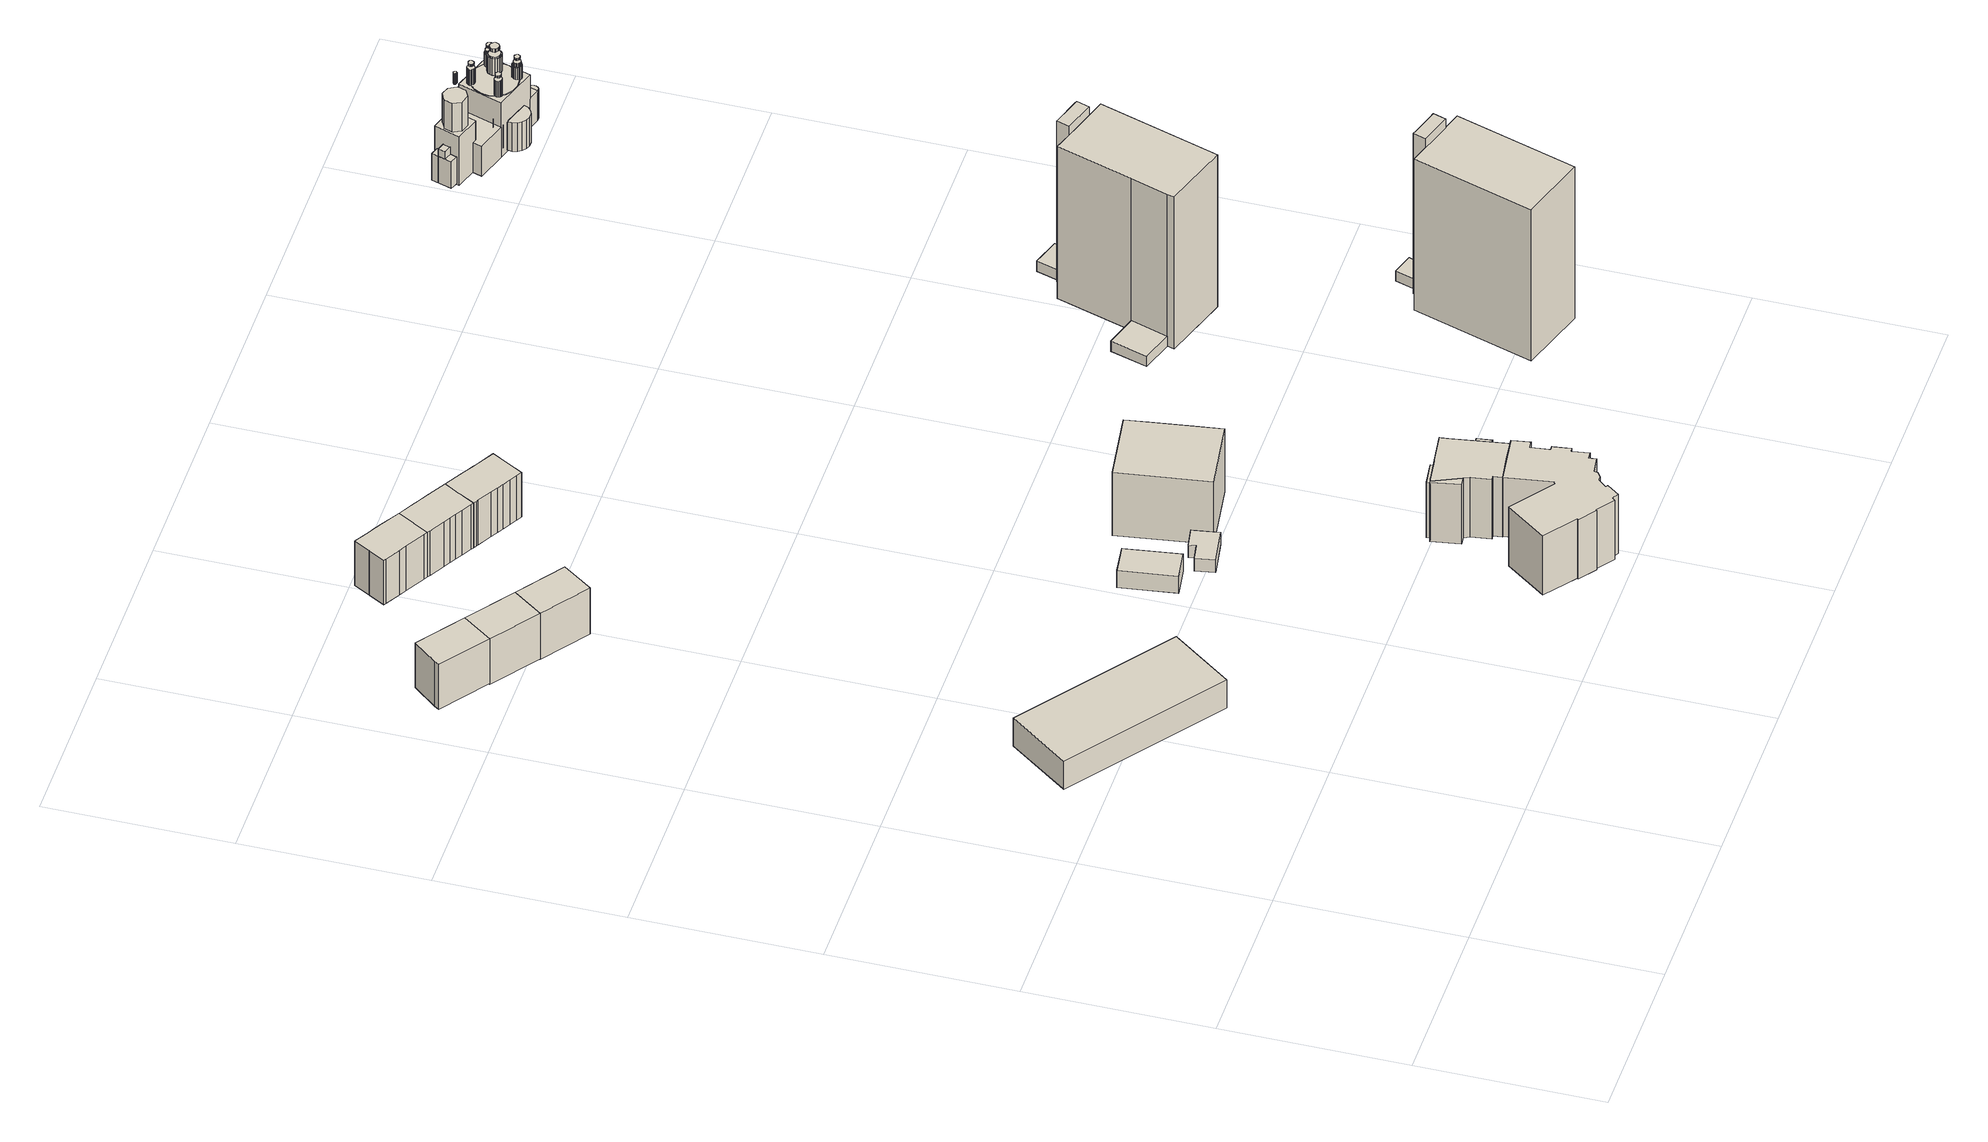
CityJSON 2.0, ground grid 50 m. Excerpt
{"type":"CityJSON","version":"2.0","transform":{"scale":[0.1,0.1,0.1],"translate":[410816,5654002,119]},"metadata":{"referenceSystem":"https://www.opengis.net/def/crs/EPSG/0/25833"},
"CityObjects":{
"building1":{"type":"Building","attributes":{"Dachtyp_tdc":"tdcCutGableRoof","Gemeindeschluessel":14612000,"Dachneigung":18.55,"QualitaetDacherkennung":79,"Geometrietyp2DReferenz":"3000","measuredHeight":10.41,"function":"31001_9998","roofType":"9999"},"geometry":[{"type":"Solid","lod":"1","boundaries":[[[[0,1,2,3]],[[4,5,6,7]],[[3,5,4,0]],[[2,6,5,3]],[[1,7,6,2]],[[0,4,7,1]]]]}]},
"building2":{"type":"Building","attributes":{"Dachtyp_tdc":"tdcFreeFormRoof","Gemeindeschluessel":14612000,"Dachneigung":37.86,"QualitaetDacherkennung":78,"Geometrietyp2DReferenz":"3000","measuredHeight":16.42,"function":"31001_9998","roofType":"5000"},"geometry":[{"type":"Solid","lod":"1","boundaries":[[[[8,9,10,11,12]],[[13,14,15,16,17]],[[12,14,13,8]],[[11,15,14,12]],[[10,16,15,11]],[[9,17,16,10]],[[8,13,17,9]]]]}]},
"building3":{"type":"Building","attributes":{"Dachtyp_tdc":"tdcGableRoof","Gemeindeschluessel":14612000,"Dachneigung":37.52,"QualitaetDacherkennung":80,"Geometrietyp2DReferenz":"3000","measuredHeight":16.74,"function":"31001_9998","roofType":"3100"},"geometry":[{"type":"Solid","lod":"1","boundaries":[[[[18,19,12,11]],[[20,21,22,23]],[[11,21,20,18]],[[12,22,21,11]],[[19,23,22,12]],[[18,20,23,19]]]]}]},
"building4":{"type":"Building","attributes":{"Dachtyp_tdc":"tdcGableRoof","Gemeindeschluessel":14612000,"Dachneigung":37.37,"QualitaetDacherkennung":76,"Geometrietyp2DReferenz":"3000","measuredHeight":16.79,"function":"31001_9998","roofType":"3100"},"geometry":[{"type":"Solid","lod":"1","boundaries":[[[[19,18,24,25]],[[26,27,28,29]],[[25,27,26,19]],[[24,28,27,25]],[[18,29,28,24]],[[19,26,29,18]]]]}]},
"building5":{"type":"Building","attributes":{"Dachtyp_tdc":"tdcGableRoof","Gemeindeschluessel":14612000,"Dachneigung":29.82,"QualitaetDacherkennung":88,"Geometrietyp2DReferenz":"3000","measuredHeight":6.73,"function":"31001_9998","roofType":"3100"},"geometry":[{"type":"Solid","lod":"1","boundaries":[[[[30,31,32,33]],[[34,35,36,37]],[[33,35,34,30]],[[32,36,35,33]],[[31,37,36,32]],[[30,34,37,31]]]]}]},
"building6":{"type":"Building","attributes":{"Dachtyp_tdc":"tdcPolyFlatRoof","Gemeindeschluessel":14612000,"Dachneigung":0,"QualitaetDacherkennung":11,"Geometrietyp2DReferenz":"3000","measuredHeight":4.05,"function":"31001_9998","roofType":"1000"},"geometry":[{"type":"Solid","lod":"1","boundaries":[[[[38,39,40,41,42,43]],[[44,45,46,47,48,49]],[[43,45,44,38]],[[42,46,45,43]],[[41,47,46,42]],[[40,48,47,41]],[[39,49,48,40]],[[38,44,49,39]]]]}]},
"building7":{"type":"Building","attributes":{"Dachtyp_tdc":"tdcGableRoof","Gemeindeschluessel":14612000,"Dachneigung":37.2,"QualitaetDacherkennung":75,"Geometrietyp2DReferenz":"3000","measuredHeight":16.31,"function":"31001_9998","roofType":"3100"},"geometry":[{"type":"Solid","lod":"1","boundaries":[[[[50,51,52,53,54,55,56,57,58,59,60,61,62,63,64]],[[65,66,67,68,69,70,71,72,73,74,75,76,77,78,79]],[[64,66,65,50]],[[63,67,66,64]],[[62,68,67,63]],[[61,69,68,62]],[[60,70,69,61]],[[59,71,70,60]],[[58,72,71,59]],[[57,73,72,58]],[[56,74,73,57]],[[55,75,74,56]],[[54,76,75,55]],[[53,77,76,54]],[[52,78,77,53]],[[51,79,78,52]],[[50,65,79,51]]]]}]},
"building8":{"type":"Building","attributes":{"Dachtyp_tdc":"tdcFreeFormRoof","Gemeindeschluessel":14612000,"Dachneigung":1.07,"QualitaetDacherkennung":12,"Geometrietyp2DReferenz":"3000","measuredHeight":20.63,"function":"31001_9998","roofType":"5000"},"geometry":[{"type":"Solid","lod":"1","boundaries":[[[[80,81,82,83,84,85,86,87,88,89,90,91,92,93,94,95,96,97,98,99,100,101,102,103,104,105,106,107]],[[108,109,110,111,112,113,114,115,116,117,118,119,120,121,122,123,124,125,126,127,128,129,130,131,132,133,134,135]],[[107,109,108,80]],[[106,110,109,107]],[[105,111,110,106]],[[104,112,111,105]],[[103,113,112,104]],[[102,114,113,103]],[[101,115,114,102]],[[100,116,115,101]],[[99,117,116,100]],[[98,118,117,99]],[[97,119,118,98]],[[96,120,119,97]],[[95,121,120,96]],[[94,122,121,95]],[[93,123,122,94]],[[92,124,123,93]],[[91,125,124,92]],[[90,126,125,91]],[[89,127,126,90]],[[88,128,127,89]],[[87,129,128,88]],[[86,130,129,87]],[[85,131,130,86]],[[84,132,131,85]],[[83,133,132,84]],[[82,134,133,83]],[[81,135,134,82]],[[80,108,135,81]]]]}]},
"building9":{"type":"Building","attributes":{"Dachtyp_tdc":"tdcGableRoof","Gemeindeschluessel":14612000,"Dachneigung":37.48,"QualitaetDacherkennung":78,"Geometrietyp2DReferenz":"3000","measuredHeight":16.31,"function":"31001_9998","roofType":"3100"},"geometry":[{"type":"Solid","lod":"1","boundaries":[[[[136,137,138,139,140,141,142,143,54,53,52,51,144,145,146,147,148]],[[149,150,151,152,153,154,79,78,77,76,155,156,157,158,159,160,161]],[[148,150,149,136]],[[147,151,150,148]],[[146,152,151,147]],[[145,153,152,146]],[[144,154,153,145]],[[51,79,154,144]],[[52,78,79,51]],[[53,77,78,52]],[[54,76,77,53]],[[143,155,76,54]],[[142,156,155,143]],[[141,157,156,142]],[[140,158,157,141]],[[139,159,158,140]],[[138,160,159,139]],[[137,161,160,138]],[[136,149,161,137]]]]}]},
"building10":{"type":"Building","attributes":{"Gemeindeschluessel":14612000,"Geometrietyp2DReferenz":"3000","function":"31001_9998","roofType":"9999"},"children":["building10-1","building10-2","building10-3","building10-4"]},
"building10-1":{"type":"BuildingPart","attributes":{"Dachtyp_tdc":"tdcFreeFormRoof","Dachneigung":41.69,"QualitaetDacherkennung":22,"Geometrietyp2DReferenz":"3000","measuredHeight":18.07,"roofType":"5000"},"parents":["building10"],"geometry":[{"type":"Solid","lod":"1","boundaries":[[[[162,163,164,165,166,167]],[[168,169,170,171,172,173]],[[167,169,168,162]],[[166,170,169,167]],[[165,171,170,166]],[[164,172,171,165]],[[163,173,172,164]],[[162,168,173,163]]]]}]},
"building10-2":{"type":"BuildingPart","attributes":{"Dachtyp_tdc":"tdcFreeFormRoof","Dachneigung":60.26,"QualitaetDacherkennung":27,"Geometrietyp2DReferenz":"3000","measuredHeight":19.52,"roofType":"5000"},"parents":["building10"],"geometry":[{"type":"Solid","lod":"1","boundaries":[[[[174,175,176,177,178,179,180,181]],[[182,183,184,185,186,187,188,189]],[[181,183,182,174]],[[180,184,183,181]],[[179,185,184,180]],[[178,186,185,179]],[[177,187,186,178]],[[176,188,187,177]],[[175,189,188,176]],[[174,182,189,175]]]]}]},
"building10-3":{"type":"BuildingPart","attributes":{"Dachtyp_tdc":"tdcPolyFlatRoof","Dachneigung":36.38,"QualitaetDacherkennung":46,"Geometrietyp2DReferenz":"3000","measuredHeight":20.05,"roofType":"2100"},"parents":["building10"],"geometry":[{"type":"Solid","lod":"1","boundaries":[[[[190,191,192,193]],[[194,195,196,197]],[[193,195,194,190]],[[192,196,195,193]],[[191,197,196,192]],[[190,194,197,191]]]]}]},
"building10-4":{"type":"BuildingPart","attributes":{"Dachtyp_tdc":"tdcHipAndGableRoof","Dachneigung":29.74,"QualitaetDacherkennung":34,"Geometrietyp2DReferenz":"3000","measuredHeight":21.81,"roofType":"5000"},"parents":["building10"],"geometry":[{"type":"Solid","lod":"1","boundaries":[[[[198,199,200,201,202,203,204,205,206,207,208,209,210,81]],[[211,212,213,214,215,196,195,168,173,172,171,216,188,187]],[[81,212,211,198]],[[210,213,212,81]],[[209,214,213,210]],[[208,215,214,209]],[[207,196,215,208]],[[206,195,196,207]],[[205,168,195,206]],[[204,173,168,205]],[[203,172,173,204]],[[202,171,172,203]],[[201,216,171,202]],[[200,188,216,201]],[[199,187,188,200]],[[198,211,187,199]]]]}]},
"building11":{"type":"Building","attributes":{"Gemeindeschluessel":14612000,"Geometrietyp2DReferenz":"3000","function":"31001_9998","roofType":"9999"},"children":["building11-1","building11-2"]},
"building11-1":{"type":"BuildingPart","attributes":{"Dachtyp_tdc":"tdcHipRoof","Dachneigung":35.44,"QualitaetDacherkennung":56,"Geometrietyp2DReferenz":"3000","measuredHeight":23.89,"roofType":"3200"},"parents":["building11"],"geometry":[{"type":"Solid","lod":"1","boundaries":[[[[217,218,219,220,221,222]],[[223,224,225,226,227,228]],[[222,224,223,217]],[[221,225,224,222]],[[220,226,225,221]],[[219,227,226,220]],[[218,228,227,219]],[[217,223,228,218]]]]}]},
"building11-2":{"type":"BuildingPart","attributes":{"Dachtyp_tdc":"tdcPolyFlatRoof","Dachneigung":0,"QualitaetDacherkennung":48,"Geometrietyp2DReferenz":"3000","measuredHeight":14.41,"roofType":"1000"},"parents":["building11"],"geometry":[{"type":"Solid","lod":"1","boundaries":[[[[229,230,231,232]],[[226,225,233,234]],[[232,225,226,229]],[[231,233,225,232]],[[230,234,233,231]],[[229,226,234,230]]]]}]},
"building12":{"type":"Building","attributes":{"Dachtyp_tdc":"tdcGableRoof","Gemeindeschluessel":14612000,"Dachneigung":37.61,"QualitaetDacherkennung":74,"Geometrietyp2DReferenz":"3000","measuredHeight":16.33,"function":"31001_9998","roofType":"3100"},"geometry":[{"type":"Solid","lod":"1","boundaries":[[[[235,236,237,238,239,240,241,242,140,139,138,137,243,244,245,246,247,248]],[[249,250,251,252,253,254,255,161,160,159,158,256,257,258,259,260,261,262]],[[248,250,249,235]],[[247,251,250,248]],[[246,252,251,247]],[[245,253,252,246]],[[244,254,253,245]],[[243,255,254,244]],[[137,161,255,243]],[[138,160,161,137]],[[139,159,160,138]],[[140,158,159,139]],[[242,256,158,140]],[[241,257,256,242]],[[240,258,257,241]],[[239,259,258,240]],[[238,260,259,239]],[[237,261,260,238]],[[236,262,261,237]],[[235,249,262,236]]]]}]},
"building13":{"type":"Building","attributes":{"Dachtyp_tdc":"tdcPolyFlatRoof","Gemeindeschluessel":14612000,"Dachneigung":8.66,"QualitaetDacherkennung":75,"Geometrietyp2DReferenz":"3000","measuredHeight":3.91,"function":"31001_9998","roofType":"2100"},"geometry":[{"type":"Solid","lod":"1","boundaries":[[[[263,264,265,266]],[[267,268,269,270]],[[266,268,267,263]],[[265,269,268,266]],[[264,270,269,265]],[[263,267,270,264]]]]}]},
"building14":{"type":"Building","attributes":{"Gemeindeschluessel":14612000,"Geometrietyp2DReferenz":"3000","function":"31001_9998","roofType":"9999"},"children":["building14-1","building14-2","building14-3"]},
"building14-1":{"type":"BuildingPart","attributes":{"Dachtyp_tdc":"tdcPolyFlatRoof","Dachneigung":0,"QualitaetDacherkennung":21,"Geometrietyp2DReferenz":"3000","measuredHeight":51.59,"roofType":"1000"},"parents":["building14"],"geometry":[{"type":"Solid","lod":"1","boundaries":[[[[271,272,273,274,275,276]],[[277,278,279,280,281,282]],[[276,278,277,271]],[[275,279,278,276]],[[274,280,279,275]],[[273,281,280,274]],[[272,282,281,273]],[[271,277,282,272]]]]}]},
"building14-2":{"type":"BuildingPart","attributes":{"Dachtyp_tdc":"tdcPolyFlatRoof","Dachneigung":0,"QualitaetDacherkennung":52,"Geometrietyp2DReferenz":"3000","measuredHeight":3.28,"roofType":"1000"},"parents":["building14"],"geometry":[{"type":"Solid","lod":"1","boundaries":[[[[283,284,285,286]],[[278,287,288,279]],[[286,287,278,283]],[[285,288,287,286]],[[284,279,288,285]],[[283,278,279,284]]]]}]},
"building14-3":{"type":"BuildingPart","attributes":{"Dachtyp_tdc":"tdcPolyFlatRoof","Dachneigung":0,"QualitaetDacherkennung":49,"Geometrietyp2DReferenz":"3000","measuredHeight":48.83,"roofType":"1000"},"parents":["building14"],"geometry":[{"type":"Solid","lod":"1","boundaries":[[[[289,290,291,292,293,294]],[[281,295,296,297,298,282]],[[293,295,281,294]],[[292,296,295,293]],[[291,297,296,292]],[[290,298,297,291]],[[289,282,298,290]],[[294,281,282,289]]]]}]},
"building15":{"type":"Building","attributes":{"Gemeindeschluessel":14612000,"Geometrietyp2DReferenz":"3000","function":"31001_9998","roofType":"9999"},"children":["building15-1","building15-2","building15-3"]},
"building15-1":{"type":"BuildingPart","attributes":{"Dachtyp_tdc":"tdcPolyFlatRoof","Dachneigung":0,"QualitaetDacherkennung":49,"Geometrietyp2DReferenz":"3000","measuredHeight":49.09,"roofType":"1000"},"parents":["building15"],"geometry":[{"type":"Solid","lod":"1","boundaries":[[[[299,300,301,302,303,304,305,306]],[[307,308,309,310,311,312,313,314]],[[306,307,314,299]],[[305,308,307,306]],[[304,309,308,305]],[[303,310,309,304]],[[302,311,310,303]],[[301,312,311,302]],[[300,313,312,301]],[[299,314,313,300]]]]}]},
"building15-2":{"type":"BuildingPart","attributes":{"Dachtyp_tdc":"tdcPolyFlatRoof","Dachneigung":0,"QualitaetDacherkennung":19,"Geometrietyp2DReferenz":"3000","measuredHeight":51.95,"roofType":"1000"},"parents":["building15"],"geometry":[{"type":"Solid","lod":"1","boundaries":[[[[315,316,317,318,319,320]],[[321,322,307,314,323,324]],[[320,321,324,315]],[[319,322,321,320]],[[318,307,322,319]],[[317,314,307,318]],[[316,323,314,317]],[[315,324,323,316]]]]}]},
"building15-3":{"type":"BuildingPart","attributes":{"Dachtyp_tdc":"tdcPolyFlatRoof","Dachneigung":8.21,"QualitaetDacherkennung":40,"Geometrietyp2DReferenz":"3000","measuredHeight":3.92,"roofType":"2100"},"parents":["building15"],"geometry":[{"type":"Solid","lod":"1","boundaries":[[[[325,326,327,328]],[[324,329,330,321]],[[327,329,324,328]],[[326,330,329,327]],[[325,321,330,326]],[[328,324,321,325]]]]}]},
"building16":{"type":"Building","attributes":{"name":"Kirche des Heiligen Simeon vom Wunderbaren Berge","Gemeindeschluessel":14612000,"QualitaetDacherkennung":100,"Geometrietyp2DReferenz":"3000","function":"31001_3041","roofType":"9999"},"children":["building16-1","building16-2","building16-3","building16-4","building16-5","building16-6","building16-7","building16-8","building16-9","building16-10","building16-11","building16-12","building16-13","building16-14","building16-15","building16-16","building16-17","building16-18","building16-19","building16-20","building16-21","building16-22","building16-23","building16-24","building16-25","building16-26","building16-27","building16-28","building16-29","building16-30","building16-31"]},
"building16-1":{"type":"BuildingPart","attributes":{"Dachtyp_tdc":"tdcGableRoof","Dachneigung":44.68,"QualitaetDacherkennung":100,"Geometrietyp2DReferenz":"3000","measuredHeight":11.16,"roofType":"3100"},"parents":["building16"],"geometry":[{"type":"Solid","lod":"1","boundaries":[[[[331,332,333,334]],[[335,336,337,338]],[[334,336,335,331]],[[333,337,336,334]],[[332,338,337,333]],[[331,335,338,332]]]]}]},
"building16-2":{"type":"BuildingPart","attributes":{"Dachtyp_tdc":"tdcFreeFormRoof","Dachneigung":82.31,"QualitaetDacherkennung":100,"Geometrietyp2DReferenz":"3000","measuredHeight":2.2,"roofType":"5000"},"parents":["building16"],"geometry":[{"type":"Solid","lod":"1","boundaries":[[[[339,340,341,342,343,344,345,346,347,348,349,350,351,352,353,354,355,356]],[[357,358,359,360,361,362,363,364,365,366,367,368,369,370,371,372,373,374]],[[356,358,357,339]],[[355,359,358,356]],[[354,360,359,355]],[[353,361,360,354]],[[352,362,361,353]],[[351,363,362,352]],[[350,364,363,351]],[[349,365,364,350]],[[348,366,365,349]],[[347,367,366,348]],[[346,368,367,347]],[[345,369,368,346]],[[344,370,369,345]],[[343,371,370,344]],[[342,372,371,343]],[[341,373,372,342]],[[340,374,373,341]],[[339,357,374,340]]]]}]},
"building16-3":{"type":"BuildingPart","attributes":{"Dachtyp_tdc":"tdcTentRoof","Dachneigung":75.08,"QualitaetDacherkennung":100,"Geometrietyp2DReferenz":"3000","measuredHeight":16.09,"roofType":"4000"},"parents":["building16"],"geometry":[{"type":"Solid","lod":"1","boundaries":[[[[375,376,377,378,379,380,381,382]],[[383,384,385,386,387,388,389,390]],[[382,384,383,375]],[[381,385,384,382]],[[380,386,385,381]],[[379,387,386,380]],[[378,388,387,379]],[[377,389,388,378]],[[376,390,389,377]],[[375,383,390,376]]]]}]},
"building16-4":{"type":"BuildingPart","attributes":{"Dachtyp_tdc":"tdcFreeFormRoof","Dachneigung":82.28,"QualitaetDacherkennung":100,"Geometrietyp2DReferenz":"3000","measuredHeight":7.26,"roofType":"5000"},"parents":["building16"],"geometry":[{"type":"Solid","lod":"1","boundaries":[[[[391,392,393,394,395,396,397,398,399,400,401,402,403,404,405,406,407,408]],[[409,410,411,412,413,414,415,416,417,418,419,420,421,422,423,424,425,426]],[[408,410,409,391]],[[407,411,410,408]],[[406,412,411,407]],[[405,413,412,406]],[[404,414,413,405]],[[403,415,414,404]],[[402,416,415,403]],[[401,417,416,402]],[[400,418,417,401]],[[399,419,418,400]],[[398,420,419,399]],[[397,421,420,398]],[[396,422,421,397]],[[395,423,422,396]],[[394,424,423,395]],[[393,425,424,394]],[[392,426,425,393]],[[391,409,426,392]]]]}]},
"building16-5":{"type":"BuildingPart","attributes":{"Dachtyp_tdc":"tdcTentRoof","Dachneigung":58.6,"QualitaetDacherkennung":100,"Geometrietyp2DReferenz":"3000","measuredHeight":1.21,"roofType":"4000"},"parents":["building16"],"geometry":[{"type":"Solid","lod":"1","boundaries":[[[[427,428,429,430,431,432,433,434,435,436,437,438,439,440,441,442,443,444]],[[445,446,447,448,449,450,451,452,453,454,455,456,457,458,459,460,461,462]],[[444,446,445,427]],[[443,447,446,444]],[[442,448,447,443]],[[441,449,448,442]],[[440,450,449,441]],[[439,451,450,440]],[[438,452,451,439]],[[437,453,452,438]],[[436,454,453,437]],[[435,455,454,436]],[[434,456,455,435]],[[433,457,456,434]],[[432,458,457,433]],[[431,459,458,432]],[[430,460,459,431]],[[429,461,460,430]],[[428,462,461,429]],[[427,445,462,428]]]]}]},
"building16-6":{"type":"BuildingPart","attributes":{"Dachtyp_tdc":"tdcTentRoof","Dachneigung":90,"QualitaetDacherkennung":100,"Geometrietyp2DReferenz":"3000","measuredHeight":11.16,"roofType":"4000"},"parents":["building16"],"geometry":[{"type":"Solid","lod":"1","boundaries":[[[[463,464,465,466,332,331,467,468,469]],[[470,471,472,473,335,338,474,475,476]],[[469,471,470,463]],[[468,472,471,469]],[[467,473,472,468]],[[331,335,473,467]],[[332,338,335,331]],[[466,474,338,332]],[[465,475,474,466]],[[464,476,475,465]],[[463,470,476,464]]]]}]},
"building16-7":{"type":"BuildingPart","attributes":{"Dachtyp_tdc":"tdcTentRoof","Dachneigung":58.6,"QualitaetDacherkennung":100,"Geometrietyp2DReferenz":"3000","measuredHeight":1.21,"roofType":"4000"},"parents":["building16"],"geometry":[{"type":"Solid","lod":"1","boundaries":[[[[477,478,479,480,481,482,483,484,485,486,487,488,489,490,491,492,493,494]],[[495,496,497,498,499,500,501,502,503,504,505,506,507,508,509,510,511,512]],[[494,496,495,477]],[[493,497,496,494]],[[492,498,497,493]],[[491,499,498,492]],[[490,500,499,491]],[[489,501,500,490]],[[488,502,501,489]],[[487,503,502,488]],[[486,504,503,487]],[[485,505,504,486]],[[484,506,505,485]],[[483,507,506,484]],[[482,508,507,483]],[[481,509,508,482]],[[480,510,509,481]],[[479,511,510,480]],[[478,512,511,479]],[[477,495,512,478]]]]}]},
"building16-8":{"type":"BuildingPart","attributes":{"Dachtyp_tdc":"tdcGableRoof","Dachneigung":22.47,"QualitaetDacherkennung":100,"Geometrietyp2DReferenz":"3000","measuredHeight":9.21,"roofType":"3100"},"parents":["building16"],"geometry":[{"type":"Solid","lod":"1","boundaries":[[[[513,514,515,516]],[[517,518,519,520]],[[516,518,517,513]],[[515,519,518,516]],[[514,520,519,515]],[[513,517,520,514]]]]}]},
"building16-9":{"type":"BuildingPart","attributes":{"Dachtyp_tdc":"tdcPolyFlatRoof","Dachneigung":0,"QualitaetDacherkennung":100,"Geometrietyp2DReferenz":"3000","measuredHeight":6.14,"roofType":"1000"},"parents":["building16"],"geometry":[{"type":"Solid","lod":"1","boundaries":[[[[521,522,523,524,525,526,527,528,529,530,531,532,533,534,535,536,537,538]],[[539,540,541,542,543,544,545,546,547,548,549,550,551,552,553,554,555,556]],[[538,540,539,521]],[[537,541,540,538]],[[536,542,541,537]],[[535,543,542,536]],[[534,544,543,535]],[[533,545,544,534]],[[532,546,545,533]],[[531,547,546,532]],[[530,548,547,531]],[[529,549,548,530]],[[528,550,549,529]],[[527,551,550,528]],[[526,552,551,527]],[[525,553,552,526]],[[524,554,553,525]],[[523,555,554,524]],[[522,556,555,523]],[[521,539,556,522]]]]}]},
"building16-10":{"type":"BuildingPart","attributes":{"Dachtyp_tdc":"tdcFreeFormRoof","Dachneigung":86.59,"QualitaetDacherkennung":100,"Geometrietyp2DReferenz":"3000","measuredHeight":6.29,"roofType":"5000"},"parents":["building16"],"geometry":[{"type":"Solid","lod":"1","boundaries":[[[[557,558,559,560,561,562,563,564,565,566,567,568,569,570,571,572,573,574]],[[575,576,577,578,579,580,581,582,583,584,585,586,587,588,589,590,591,592]],[[574,576,575,557]],[[573,577,576,574]],[[572,578,577,573]],[[571,579,578,572]],[[570,580,579,571]],[[569,581,580,570]],[[568,582,581,569]],[[567,583,582,568]],[[566,584,583,567]],[[565,585,584,566]],[[564,586,585,565]],[[563,587,586,564]],[[562,588,587,563]],[[561,589,588,562]],[[560,590,589,561]],[[559,591,590,560]],[[558,592,591,559]],[[557,575,592,558]]]]}]},
"building16-11":{"type":"BuildingPart","attributes":{"Dachtyp_tdc":"tdcFreeFormRoof","Dachneigung":82.31,"QualitaetDacherkennung":100,"Geometrietyp2DReferenz":"3000","measuredHeight":8.08,"roofType":"5000"},"parents":["building16"],"geometry":[{"type":"Solid","lod":"1","boundaries":[[[[593,594,595,596,597,598,599,600,601,602,603,604,605,606,607,608,609,610]],[[611,612,613,614,615,616,617,618,619,620,621,622,623,624,625,626,627,628]],[[610,612,611,593]],[[609,613,612,610]],[[608,614,613,609]],[[607,615,614,608]],[[606,616,615,607]],[[605,617,616,606]],[[604,618,617,605]],[[603,619,618,604]],[[602,620,619,603]],[[601,621,620,602]],[[600,622,621,601]],[[599,623,622,600]],[[598,624,623,599]],[[597,625,624,598]],[[596,626,625,597]],[[595,627,626,596]],[[594,628,627,595]],[[593,611,628,594]]]]}]},
"building16-12":{"type":"BuildingPart","attributes":{"Dachtyp_tdc":"tdcTentRoof","Dachneigung":58.62,"QualitaetDacherkennung":100,"Geometrietyp2DReferenz":"3000","measuredHeight":1.21,"roofType":"4000"},"parents":["building16"],"geometry":[{"type":"Solid","lod":"1","boundaries":[[[[629,630,631,632,633,634,635,636,637,638,639,640,641,642,643,644,645,646]],[[647,648,649,650,651,652,653,654,655,656,657,658,659,660,661,662,663,664]],[[646,648,647,629]],[[645,649,648,646]],[[644,650,649,645]],[[643,651,650,644]],[[642,652,651,643]],[[641,653,652,642]],[[640,654,653,641]],[[639,655,654,640]],[[638,656,655,639]],[[637,657,656,638]],[[636,658,657,637]],[[635,659,658,636]],[[634,660,659,635]],[[633,661,660,634]],[[632,662,661,633]],[[631,663,662,632]],[[630,664,663,631]],[[629,647,664,630]]]]}]},
"building16-13":{"type":"BuildingPart","attributes":{"Dachtyp_tdc":"tdcFreeFormRoof","Dachneigung":82.31,"QualitaetDacherkennung":100,"Geometrietyp2DReferenz":"3000","measuredHeight":2.2,"roofType":"5000"},"parents":["building16"],"geometry":[{"type":"Solid","lod":"1","boundaries":[[[[665,666,667,668,669,670,671,672,673,674,675,676,677,678,679,680,681,682]],[[683,684,685,686,687,688,689,690,691,692,693,694,695,696,697,698,699,700]],[[682,684,683,665]],[[681,685,684,682]],[[680,686,685,681]],[[679,687,686,680]],[[678,688,687,679]],[[677,689,688,678]],[[676,690,689,677]],[[675,691,690,676]],[[674,692,691,675]],[[673,693,692,674]],[[672,694,693,673]],[[671,695,694,672]],[[670,696,695,671]],[[669,697,696,670]],[[668,698,697,669]],[[667,699,698,668]],[[666,700,699,667]],[[665,683,700,666]]]]}]},
"building16-14":{"type":"BuildingPart","attributes":{"Dachtyp_tdc":"tdcGableRoof","Dachneigung":66.3,"QualitaetDacherkennung":100,"Geometrietyp2DReferenz":"3000","measuredHeight":11.16,"roofType":"3100"},"parents":["building16"],"geometry":[{"type":"Solid","lod":"1","boundaries":[[[[701,331,334,702]],[[703,704,336,335]],[[702,704,703,701]],[[334,336,704,702]],[[331,335,336,334]],[[701,703,335,331]]]]}]},
"building16-15":{"type":"BuildingPart","attributes":{"Dachtyp_tdc":"tdcFreeFormRoof","Dachneigung":82.16,"QualitaetDacherkennung":100,"Geometrietyp2DReferenz":"3000","measuredHeight":7.93,"roofType":"5000"},"parents":["building16"],"geometry":[{"type":"Solid","lod":"1","boundaries":[[[[705,706,707,708,709,710,711,712,713,714,715,716,717,718,719,720,721,722]],[[723,724,725,726,727,728,729,730,731,732,733,734,735,736,737,738,739,740]],[[722,724,723,705]],[[721,725,724,722]],[[720,726,725,721]],[[719,727,726,720]],[[718,728,727,719]],[[717,729,728,718]],[[716,730,729,717]],[[715,731,730,716]],[[714,732,731,715]],[[713,733,732,714]],[[712,734,733,713]],[[711,735,734,712]],[[710,736,735,711]],[[709,737,736,710]],[[708,738,737,709]],[[707,739,738,708]],[[706,740,739,707]],[[705,723,740,706]]]]}]},
"building16-16":{"type":"BuildingPart","attributes":{"Dachtyp_tdc":"tdcPolyFlatRoof","Dachneigung":0,"QualitaetDacherkennung":100,"Geometrietyp2DReferenz":"3000","measuredHeight":13.11,"roofType":"1000"},"parents":["building16"],"geometry":[{"type":"Solid","lod":"1","boundaries":[[[[741,742,743,744,745,746,747,748,749,750,751,752,753,754,755,756,757,758]],[[759,760,761,762,763,764,765,766,767,768,769,770,771,772,773,774,775,776]],[[758,760,759,741]],[[757,761,760,758]],[[756,762,761,757]],[[755,763,762,756]],[[754,764,763,755]],[[753,765,764,754]],[[752,766,765,753]],[[751,767,766,752]],[[750,768,767,751]],[[749,769,768,750]],[[748,770,769,749]],[[747,771,770,748]],[[746,772,771,747]],[[745,773,772,746]],[[744,774,773,745]],[[743,775,774,744]],[[742,776,775,743]],[[741,759,776,742]]]]}]},
"building16-17":{"type":"BuildingPart","attributes":{"Dachtyp_tdc":"tdcGableRoof","Dachneigung":66.31,"QualitaetDacherkennung":100,"Geometrietyp2DReferenz":"3000","measuredHeight":11.18,"roofType":"3100"},"parents":["building16"],"geometry":[{"type":"Solid","lod":"1","boundaries":[[[[332,777,778,333]],[[338,337,779,780]],[[333,337,338,332]],[[778,779,337,333]],[[777,780,779,778]],[[332,338,780,777]]]]}]},
"building16-18":{"type":"BuildingPart","attributes":{"Dachtyp_tdc":"tdcTentRoof","Dachneigung":89.99,"QualitaetDacherkennung":100,"Geometrietyp2DReferenz":"3000","measuredHeight":11.19,"roofType":"4000"},"parents":["building16"],"geometry":[{"type":"Solid","lod":"1","boundaries":[[[[781,782,783,784,777,332,785,786,787]],[[788,789,790,791,338,780,792,793,794]],[[787,789,788,781]],[[786,790,789,787]],[[785,791,790,786]],[[332,338,791,785]],[[777,780,338,332]],[[784,792,780,777]],[[783,793,792,784]],[[782,794,793,783]],[[781,788,794,782]]]]}]},
"building16-19":{"type":"BuildingPart","attributes":{"Dachtyp_tdc":"tdcPolyFlatRoof","Dachneigung":0,"QualitaetDacherkennung":100,"Geometrietyp2DReferenz":"3000","measuredHeight":12.63,"roofType":"1000"},"parents":["building16"],"geometry":[{"type":"Solid","lod":"1","boundaries":[[[[795,796,797,798,799,800,801,802,803,804,805,806,807,808,809,810,811,812]],[[813,814,815,816,817,818,819,820,821,822,823,824,825,826,827,828,829,830]],[[812,814,813,795]],[[811,815,814,812]],[[810,816,815,811]],[[809,817,816,810]],[[808,818,817,809]],[[807,819,818,808]],[[806,820,819,807]],[[805,821,820,806]],[[804,822,821,805]],[[803,823,822,804]],[[802,824,823,803]],[[801,825,824,802]],[[800,826,825,801]],[[799,827,826,800]],[[798,828,827,799]],[[797,829,828,798]],[[796,830,829,797]],[[795,813,830,796]]]]}]},
"building16-20":{"type":"BuildingPart","attributes":{"Dachtyp_tdc":"tdcPyramidRoof","Dachneigung":51.52,"QualitaetDacherkennung":100,"Geometrietyp2DReferenz":"3000","measuredHeight":18.09,"roofType":"4000"},"parents":["building16"],"geometry":[{"type":"Solid","lod":"1","boundaries":[[[[831,832,833,834]],[[835,836,837,838]],[[834,836,835,831]],[[833,837,836,834]],[[832,838,837,833]],[[831,835,838,832]]]]}]},
"building16-21":{"type":"BuildingPart","attributes":{"Dachtyp_tdc":"tdcFreeFormRoof","Dachneigung":90,"QualitaetDacherkennung":100,"Geometrietyp2DReferenz":"3000","measuredHeight":10.61,"roofType":"5000"},"parents":["building16"],"geometry":[{"type":"Solid","lod":"1","boundaries":[[[[839,840,841,842,843,844,845,846,847,848]],[[849,850,851,852,853,854,855,856,857,858]],[[848,850,849,839]],[[847,851,850,848]],[[846,852,851,847]],[[845,853,852,846]],[[844,854,853,845]],[[843,855,854,844]],[[842,856,855,843]],[[841,857,856,842]],[[840,858,857,841]],[[839,849,858,840]]]]}]},
"building16-22":{"type":"BuildingPart","attributes":{"Dachtyp_tdc":"tdcFreeFormRoof","Dachneigung":89.97,"QualitaetDacherkennung":100,"Geometrietyp2DReferenz":"3000","measuredHeight":10.67,"roofType":"5000"},"parents":["building16"],"geometry":[{"type":"Solid","lod":"1","boundaries":[[[[859,860,861,862,863,864,865,866,867,868]],[[869,870,871,872,873,874,875,876,877,878]],[[868,870,869,859]],[[867,871,870,868]],[[866,872,871,867]],[[865,873,872,866]],[[864,874,873,865]],[[863,875,874,864]],[[862,876,875,863]],[[861,877,876,862]],[[860,878,877,861]],[[859,869,878,860]]]]}]},
"building16-23":{"type":"BuildingPart","attributes":{"Dachtyp_tdc":"tdcTentRoof","Dachneigung":89.99,"QualitaetDacherkennung":100,"Geometrietyp2DReferenz":"3000","measuredHeight":11.16,"roofType":"4000"},"parents":["building16"],"geometry":[{"type":"Solid","lod":"1","boundaries":[[[[879,880,881,882,331,701,883,884,885]],[[886,887,888,889,703,335,890,891,892]],[[885,887,886,879]],[[884,888,887,885]],[[883,889,888,884]],[[701,703,889,883]],[[331,335,703,701]],[[882,890,335,331]],[[881,891,890,882]],[[880,892,891,881]],[[879,886,892,880]]]]}]},
"building16-24":{"type":"BuildingPart","attributes":{"Dachtyp_tdc":"tdcTentRoof","Dachneigung":58.6,"QualitaetDacherkennung":100,"Geometrietyp2DReferenz":"3000","measuredHeight":1.21,"roofType":"4000"},"parents":["building16"],"geometry":[{"type":"Solid","lod":"1","boundaries":[[[[893,894,895,896,897,898,899,900,901,902,903,904,905,906,907,908,909,910]],[[911,912,913,914,915,916,917,918,919,920,921,922,923,924,925,926,927,928]],[[910,912,911,893]],[[909,913,912,910]],[[908,914,913,909]],[[907,915,914,908]],[[906,916,915,907]],[[905,917,916,906]],[[904,918,917,905]],[[903,919,918,904]],[[902,920,919,903]],[[901,921,920,902]],[[900,922,921,901]],[[899,923,922,900]],[[898,924,923,899]],[[897,925,924,898]],[[896,926,925,897]],[[895,927,926,896]],[[894,928,927,895]],[[893,911,928,894]]]]}]},
"building16-25":{"type":"BuildingPart","attributes":{"Dachtyp_tdc":"tdcPolyFlatRoof","Dachneigung":0,"QualitaetDacherkennung":100,"Geometrietyp2DReferenz":"3000","measuredHeight":5.26,"roofType":"1000"},"parents":["building16"],"geometry":[{"type":"Solid","lod":"1","boundaries":[[[[929,930,931,932,933,934,935,936,937,938,939,940,941,942,943,944,945,946]],[[947,948,949,950,951,952,953,954,955,956,957,958,959,960,961,962,963,964]],[[946,948,947,929]],[[945,949,948,946]],[[944,950,949,945]],[[943,951,950,944]],[[942,952,951,943]],[[941,953,952,942]],[[940,954,953,941]],[[939,955,954,940]],[[938,956,955,939]],[[937,957,956,938]],[[936,958,957,937]],[[935,959,958,936]],[[934,960,959,935]],[[933,961,960,934]],[[932,962,961,933]],[[931,963,962,932]],[[930,964,963,931]],[[929,947,964,930]]]]}]},
"building16-26":{"type":"BuildingPart","attributes":{"Dachtyp_tdc":"tdcTentRoof","Dachneigung":58.61,"QualitaetDacherkennung":100,"Geometrietyp2DReferenz":"3000","measuredHeight":1.96,"roofType":"4000"},"parents":["building16"],"geometry":[{"type":"Solid","lod":"1","boundaries":[[[[965,966,967,968,969,970,971,972,973,974,975,976,977,978,979,980,981,982]],[[983,984,985,986,987,988,989,990,991,992,993,994,995,996,997,998,999,1000]],[[982,984,983,965]],[[981,985,984,982]],[[980,986,985,981]],[[979,987,986,980]],[[978,988,987,979]],[[977,989,988,978]],[[976,990,989,977]],[[975,991,990,976]],[[974,992,991,975]],[[973,993,992,974]],[[972,994,993,973]],[[971,995,994,972]],[[970,996,995,971]],[[969,997,996,970]],[[968,998,997,969]],[[967,999,998,968]],[[966,1000,999,967]],[[965,983,1000,966]]]]}]},
"building16-27":{"type":"BuildingPart","attributes":{"Dachtyp_tdc":"tdcPolyFlatRoof","Dachneigung":0,"QualitaetDacherkennung":100,"Geometrietyp2DReferenz":"3000","measuredHeight":5.91,"roofType":"1000"},"parents":["building16"],"geometry":[{"type":"Solid","lod":"1","boundaries":[[[[1001,1002,1003,1004,1005,1006,1007,1008,1009,1010,1011,1012,1013,1014,1015,1016,1017,1018]],[[1019,1020,1021,1022,1023,1024,1025,1026,1027,1028,1029,1030,1031,1032,1033,1034,1035,1036]],[[1018,1020,1019,1001]],[[1017,1021,1020,1018]],[[1016,1022,1021,1017]],[[1015,1023,1022,1016]],[[1014,1024,1023,1015]],[[1013,1025,1024,1014]],[[1012,1026,1025,1013]],[[1011,1027,1026,1012]],[[1010,1028,1027,1011]],[[1009,1029,1028,1010]],[[1008,1030,1029,1009]],[[1007,1031,1030,1008]],[[1006,1032,1031,1007]],[[1005,1033,1032,1006]],[[1004,1034,1033,1005]],[[1003,1035,1034,1004]],[[1002,1036,1035,1003]],[[1001,1019,1036,1002]]]]}]},
"building16-28":{"type":"BuildingPart","attributes":{"Dachtyp_tdc":"tdcHipAndGableRoof","Dachneigung":23.88,"QualitaetDacherkennung":100,"Geometrietyp2DReferenz":"3000","measuredHeight":11.14,"roofType":"5000"},"parents":["building16"],"geometry":[{"type":"Solid","lod":"1","boundaries":[[[[1037,1038,1039,1040]],[[1041,1042,1043,1044]],[[1040,1042,1041,1037]],[[1039,1043,1042,1040]],[[1038,1044,1043,1039]],[[1037,1041,1044,1038]]]]}]},
"building16-29":{"type":"BuildingPart","attributes":{"Dachtyp_tdc":"tdcGableRoof","Dachneigung":39.08,"QualitaetDacherkennung":100,"Geometrietyp2DReferenz":"3000","measuredHeight":11.27,"roofType":"3100"},"parents":["building16"],"geometry":[{"type":"Solid","lod":"1","boundaries":[[[[1045,1046,1047,1048]],[[1049,1050,1051,1052]],[[1048,1050,1049,1045]],[[1047,1051,1050,1048]],[[1046,1052,1051,1047]],[[1045,1049,1052,1046]]]]}]},
"building16-30":{"type":"BuildingPart","attributes":{"Dachtyp_tdc":"tdcPyramidRoof","Dachneigung":45,"QualitaetDacherkennung":100,"Geometrietyp2DReferenz":"3000","measuredHeight":20.8,"roofType":"4000"},"parents":["building16"],"geometry":[{"type":"Solid","lod":"1","boundaries":[[[[1053,1054,1055,1056]],[[1041,1044,1057,1058]],[[1056,1044,1041,1053]],[[1055,1057,1044,1056]],[[1054,1058,1057,1055]],[[1053,1041,1058,1054]]]]}]},
"building16-31":{"type":"BuildingPart","attributes":{"Dachtyp_tdc":"tdcFreeFormRoof","Dachneigung":82.15,"QualitaetDacherkennung":100,"Geometrietyp2DReferenz":"3000","measuredHeight":5.95,"roofType":"5000"},"parents":["building16"],"geometry":[{"type":"Solid","lod":"1","boundaries":[[[[1059,1060,1061,1062,1063,1064,1065,1066,1067,1068,1069,1070,1071,1072,1073,1074,1075,1076]],[[1077,1078,1079,1080,1081,1082,1083,1084,1085,1086,1087,1088,1089,1090,1091,1092,1093,1094]],[[1076,1078,1077,1059]],[[1075,1079,1078,1076]],[[1074,1080,1079,1075]],[[1073,1081,1080,1074]],[[1072,1082,1081,1073]],[[1071,1083,1082,1072]],[[1070,1084,1083,1071]],[[1069,1085,1084,1070]],[[1068,1086,1085,1069]],[[1067,1087,1086,1068]],[[1066,1088,1087,1067]],[[1065,1089,1088,1066]],[[1064,1090,1089,1065]],[[1063,1091,1090,1064]],[[1062,1092,1091,1063]],[[1061,1093,1092,1062]],[[1060,1094,1093,1061]],[[1059,1077,1094,1060]]]]}]}
},
"vertices":[
[224,1227,235],[102,1062,235],[507,764,235],[629,928,235],[224,1227,145],[629,928,145],[507,764,145],[102,1062,145],
[70,2707,252],[16,2642,252],[7,2629,252],[135,2536,252],[194,2617,252],[70,2707,107],[194,2617,107],[135,2536,107],[7,2629,107],[16,2642,107],
[261,2444,252],[320,2525,252],[261,2444,104],[135,2536,104],[194,2617,104],[320,2525,104],
[387,2353,252],[446,2434,252],[320,2525,103],[446,2434,103],[387,2353,103],[261,2444,103],
[971,1166,180],[888,1154,180],[910,1003,180],[993,1015,180],[971,1166,125],[993,1015,125],[910,1003,125],[888,1154,125],
[1113,955,165],[1101,1028,165],[1045,1018,165],[1049,998,165],[1001,990,165],[1010,937,165],[1113,955,125],[1010,937,125],[1001,990,125],[1049,998,125],[1045,1018,125],[1101,1028,125],
[519,2815,204],[530,2809,204],[553,2850,204],[555,2852,204],[580,2896,204],[527,2927,204],[508,2938,204],[491,2947,204],[450,2971,204],[425,2927,204],[424,2925,204],[400,2883,204],[407,2879,204],[447,2856,204],[466,2845,204],[519,2815,60],[466,2845,60],[447,2856,60],[407,2879,60],[400,2883,60],[424,2925,60],[425,2927,60],[450,2971,60],[491,2947,60],[508,2938,60],[527,2927,60],[580,2896,60],[555,2852,60],[553,2850,60],[530,2809,60],
[1472,318,318],[1333,299,318],[1351,173,318],[1345,170,318],[1231,254,318],[1149,143,318],[1233,80,318],[1231,77,318],[1277,43,318],[1279,46,318],[1327,11,318],[1334,20,318],[1351,9,318],[1376,43,318],[1369,47,318],[1389,70,318],[1400,70,318],[1415,80,318],[1417,90,318],[1464,97,318],[1461,116,318],[1481,119,318],[1474,165,318],[1484,167,318],[1477,216,318],[1466,215,318],[1460,266,318],[1480,268,318],[1472,318,127],[1480,268,127],[1460,266,127],[1466,215,127],[1477,216,127],[1484,167,127],[1474,165,127],[1481,119,127],[1461,116,127],[1464,97,127],[1417,90,127],[1415,80,127],[1400,70,127],[1389,70,127],[1369,47,127],[1376,43,127],[1351,9,127],[1334,20,127],[1327,11,127],[1279,46,127],[1277,43,127],[1231,77,127],[1233,80,127],[1149,143,127],[1231,254,127],[1345,170,127],[1351,173,127],[1333,299,127],
[658,2736,204],[667,2731,204],[691,2773,204],[691,2774,204],[717,2818,204],[658,2852,204],[638,2863,204],[626,2870,204],[538,2804,204],[580,2780,204],[598,2770,204],[614,2761,204],[633,2750,204],[658,2736,60],[633,2750,60],[614,2761,60],[598,2770,60],[580,2780,60],[538,2804,60],[626,2870,60],[638,2863,60],[658,2852,60],[717,2818,60],[691,2774,60],[691,2773,60],[667,2731,60],
[1280,468,303],[1281,468,303],[1347,477,303],[1347,478,303],[1346,488,303],[1279,478,303],[1280,468,125],[1279,478,125],[1346,488,125],[1347,478,125],[1347,477,125],[1281,468,125],
[1460,405,304],[1451,469,304],[1436,467,304],[1460,317,304],[1472,318,304],[1466,365,304],[1476,366,304],[1471,406,304],[1460,405,125],[1471,406,125],[1476,366,125],[1466,365,125],[1472,318,125],[1460,317,125],[1436,467,125],[1451,469,125],
[1267,466,317],[1280,388,317],[1304,391,317],[1271,466,317],[1267,466,125],[1271,466,125],[1304,391,125],[1280,388,125],
[1409,310,318],[1460,317,318],[1436,467,318],[1433,490,318],[1347,478,318],[1347,477,318],[1281,468,318],[1280,468,318],[1271,466,318],[1304,391,318],[1311,375,318],[1319,322,318],[1330,323,318],[1409,310,125],[1333,299,125],[1330,323,125],[1319,322,125],[1311,375,125],[1433,490,125],
[1099,1227,305],[1135,979,305],[1333,1008,305],[1324,1070,305],[1306,1194,305],[1297,1256,305],[1099,1227,102],[1297,1256,102],[1306,1194,102],[1324,1070,102],[1333,1008,102],[1135,979,102],
[1324,1070,246],[1342,1072,246],[1324,1197,246],[1306,1194,246],[1324,1197,102],[1342,1072,102],
[794,2659,204],[810,2650,204],[834,2692,204],[859,2736,204],[807,2766,204],[801,2769,204],[781,2781,204],[766,2790,204],[676,2726,204],[681,2723,204],[720,2701,204],[739,2690,204],[755,2681,204],[776,2669,204],[794,2659,60],[776,2669,60],[755,2681,60],[739,2690,60],[720,2701,60],[681,2723,60],[676,2726,60],[766,2790,60],[781,2781,60],[801,2769,60],[807,2766,60],[859,2736,60],[834,2692,60],[810,2650,60],
[1796,1432,105],[1765,1331,105],[1852,1304,105],[1884,1405,105],[1796,1432,72],[1884,1405,72],[1852,1304,72],[1765,1331,72],
[2175,771,620],[2164,736,620],[2250,709,620],[2261,744,620],[2245,749,620],[2189,766,620],[2175,771,104],[2189,766,104],[2245,749,104],[2261,744,104],[2250,709,104],[2164,736,104],
[2189,766,137],[2245,749,137],[2264,807,137],[2208,824,137],[2208,824,104],[2264,807,104],
[2164,736,593],[2115,751,593],[2011,422,593],[2195,364,593],[2299,694,593],[2250,709,593],[2299,694,104],[2195,364,104],[2011,422,104],[2115,751,104],
[1998,1597,564],[1949,1613,564],[1884,1405,564],[1852,1304,564],[1846,1285,564],[2028,1227,564],[2132,1555,564],[2083,1570,564],[2083,1570,73],[2132,1555,73],[2028,1227,73],[1846,1285,73],[1852,1304,73],[1884,1405,73],[1949,1613,73],[1998,1597,73],
[2015,1630,592],[2009,1632,592],[1998,1597,592],[2083,1570,592],[2094,1605,592],[2089,1607,592],[2089,1607,73],[2094,1605,73],[2009,1632,73],[2015,1630,73],
[2089,1607,107],[2108,1665,107],[2033,1689,107],[2015,1630,107],[2033,1689,73],[2108,1665,73],
[2320,3070,103],[2341,3134,103],[2308,3144,103],[2288,3080,103],[2320,3070,8],[2288,3080,8],[2308,3144,8],[2341,3134,8],
[2298,3156,229],[2298,3160,229],[2298,3163,229],[2296,3166,229],[2293,3168,229],[2290,3169,229],[2287,3169,229],[2283,3168,229],[2281,3166,229],[2279,3163,229],[2279,3160,229],[2279,3156,229],[2281,3153,229],[2283,3151,229],[2287,3150,229],[2290,3150,229],[2293,3151,229],[2296,3153,229],[2298,3156,218],[2296,3153,218],[2293,3151,218],[2290,3150,218],[2287,3150,218],[2283,3151,218],[2281,3153,218],[2279,3156,218],[2279,3160,218],[2279,3163,218],[2281,3166,218],[2283,3168,218],[2287,3169,218],[2290,3169,218],[2293,3168,218],[2296,3166,218],[2298,3163,218],[2298,3160,218],
[2097,3164,252],[2105,3187,252],[2093,3209,252],[2070,3217,252],[2048,3205,252],[2041,3182,252],[2052,3160,252],[2076,3153,252],[2097,3164,147],[2076,3153,147],[2052,3160,147],[2041,3182,147],[2048,3205,147],[2070,3217,147],[2093,3209,147],[2105,3187,147],
[2253,3126,264],[2254,3132,264],[2253,3137,264],[2250,3142,264],[2246,3145,264],[2240,3147,264],[2235,3147,264],[2230,3145,264],[2226,3142,264],[2223,3137,264],[2222,3132,264],[2223,3126,264],[2226,3121,264],[2230,3118,264],[2235,3116,264],[2240,3116,264],[2246,3118,264],[2250,3121,264],[2253,3126,209],[2250,3121,209],[2246,3118,209],[2240,3116,209],[2235,3116,209],[2230,3118,209],[2226,3121,209],[2223,3126,209],[2222,3132,209],[2223,3137,209],[2226,3142,209],[2230,3145,209],[2235,3147,209],[2240,3147,209],[2246,3145,209],[2250,3142,209],[2253,3137,209],[2254,3132,209],
[2270,3079,244],[2271,3081,244],[2270,3084,244],[2269,3086,244],[2267,3088,244],[2265,3089,244],[2262,3089,244],[2260,3088,244],[2258,3086,244],[2256,3084,244],[2256,3081,244],[2256,3079,244],[2258,3076,244],[2260,3075,244],[2262,3074,244],[2265,3074,244],[2267,3075,244],[2269,3076,244],[2270,3079,238],[2269,3076,238],[2267,3075,238],[2265,3074,238],[2262,3074,238],[2260,3075,238],[2258,3076,238],[2256,3079,238],[2256,3081,238],[2256,3084,238],[2258,3086,238],[2260,3088,238],[2262,3089,238],[2265,3089,238],[2267,3088,238],[2269,3086,238],[2270,3084,238],[2271,3081,238],
[2353,3093,103],[2355,3106,103],[2353,3118,103],[2347,3129,103],[2325,3070,103],[2337,3074,103],[2347,3082,103],[2353,3093,8],[2347,3082,8],[2337,3074,8],[2325,3070,8],[2347,3129,8],[2353,3118,8],[2355,3106,8],
[2296,3157,244],[2296,3160,244],[2296,3162,244],[2294,3165,244],[2292,3166,244],[2290,3167,244],[2287,3167,244],[2285,3166,244],[2283,3165,244],[2281,3162,244],[2281,3160,244],[2281,3157,244],[2283,3155,244],[2285,3153,244],[2287,3152,244],[2290,3152,244],[2292,3153,244],[2294,3155,244],[2296,3157,238],[2294,3155,238],[2292,3153,238],[2290,3152,238],[2287,3152,238],[2285,3153,238],[2283,3155,238],[2281,3157,238],[2281,3160,238],[2281,3162,238],[2283,3165,238],[2285,3166,238],[2287,3167,238],[2290,3167,238],[2292,3166,238],[2294,3165,238],[2296,3162,238],[2296,3160,238],
[2029,3168,92],[2047,3223,92],[2025,3230,92],[2008,3175,92],[2029,3168,6],[2008,3175,6],[2025,3230,6],[2047,3223,6],
[2300,3155,218],[2301,3160,218],[2300,3164,218],[2298,3168,218],[2295,3170,218],[2291,3172,218],[2286,3172,218],[2282,3170,218],[2279,3168,218],[2277,3164,218],[2276,3160,218],[2277,3155,218],[2279,3152,218],[2282,3149,218],[2286,3147,218],[2291,3147,218],[2295,3149,218],[2298,3152,218],[2300,3155,156],[2298,3152,156],[2295,3149,156],[2291,3147,156],[2286,3147,156],[2282,3149,156],[2279,3152,156],[2277,3155,156],[2276,3160,156],[2277,3164,156],[2279,3168,156],[2282,3170,156],[2286,3172,156],[2291,3172,156],[2295,3170,156],[2298,3168,156],[2300,3164,156],[2301,3160,156],
[2297,3113,180],[2300,3135,180],[2295,3156,180],[2283,3174,180],[2266,3187,180],[2245,3193,180],[2224,3192,180],[2204,3184,180],[2188,3169,180],[2178,3150,180],[2176,3128,180],[2180,3107,180],[2192,3089,180],[2209,3076,180],[2230,3070,180],[2252,3071,180],[2272,3079,180],[2287,3094,180],[2297,3113,148],[2287,3094,148],[2272,3079,148],[2252,3071,148],[2230,3070,148],[2209,3076,148],[2192,3089,148],[2180,3107,148],[2176,3128,148],[2178,3150,148],[2188,3169,148],[2204,3184,148],[2224,3192,148],[2245,3193,148],[2266,3187,148],[2283,3174,148],[2295,3156,148],[2300,3135,148],
[2219,3181,229],[2220,3184,229],[2219,3187,229],[2218,3190,229],[2215,3192,229],[2212,3194,229],[2209,3194,229],[2205,3192,229],[2203,3190,229],[2201,3187,229],[2200,3184,229],[2201,3181,229],[2203,3178,229],[2205,3175,229],[2209,3174,229],[2212,3174,229],[2215,3175,229],[2218,3178,229],[2219,3181,159],[2218,3178,159],[2215,3175,159],[2212,3174,159],[2209,3174,159],[2205,3175,159],[2203,3178,159],[2201,3181,159],[2200,3184,159],[2201,3187,159],[2203,3190,159],[2205,3192,159],[2209,3194,159],[2212,3194,159],[2215,3192,159],[2218,3190,159],[2219,3187,159],[2220,3184,159],
[2194,3105,244],[2195,3107,244],[2194,3110,244],[2193,3112,244],[2191,3114,244],[2188,3115,244],[2186,3115,244],[2183,3114,244],[2181,3112,244],[2180,3110,244],[2180,3107,244],[2180,3105,244],[2181,3102,244],[2183,3101,244],[2186,3100,244],[2188,3100,244],[2191,3101,244],[2193,3102,244],[2194,3105,238],[2193,3102,238],[2191,3101,238],[2188,3100,238],[2186,3100,238],[2183,3101,238],[2181,3102,238],[2180,3105,238],[2180,3107,238],[2180,3110,238],[2181,3112,238],[2183,3114,238],[2186,3115,238],[2188,3115,238],[2191,3114,238],[2193,3112,238],[2194,3110,238],[2195,3107,238],
[2273,3078,229],[2273,3081,229],[2273,3085,229],[2271,3088,229],[2268,3090,229],[2265,3091,229],[2262,3091,229],[2258,3090,229],[2256,3088,229],[2254,3085,229],[2254,3081,229],[2254,3078,229],[2256,3075,229],[2258,3073,229],[2262,3072,229],[2265,3072,229],[2268,3073,229],[2271,3075,229],[2273,3078,218],[2271,3075,218],[2268,3073,218],[2265,3072,218],[2262,3072,218],[2258,3073,218],[2256,3075,218],[2254,3078,218],[2254,3081,218],[2254,3085,218],[2256,3088,218],[2258,3090,218],[2262,3091,218],[2265,3091,218],[2268,3090,218],[2271,3088,218],[2273,3085,218],[2273,3081,218],
[2311,3042,103],[2279,3052,103],[2311,3042,8],[2279,3052,8],
[2196,3104,229],[2197,3107,229],[2196,3111,229],[2195,3114,229],[2192,3116,229],[2189,3117,229],[2185,3117,229],[2182,3116,229],[2180,3114,229],[2178,3111,229],[2177,3107,229],[2178,3104,229],[2180,3101,229],[2182,3099,229],[2185,3098,229],[2189,3098,229],[2192,3099,229],[2195,3101,229],[2196,3104,160],[2195,3101,160],[2192,3099,160],[2189,3098,160],[2185,3098,160],[2182,3099,160],[2180,3101,160],[2178,3104,160],[2177,3107,160],[2178,3111,160],[2180,3114,160],[2182,3116,160],[2185,3117,160],[2189,3117,160],[2192,3116,160],[2195,3114,160],[2196,3111,160],[2197,3107,160],
[2222,3180,135],[2223,3184,135],[2222,3188,135],[2220,3192,135],[2216,3195,135],[2212,3196,135],[2208,3196,135],[2204,3195,135],[2201,3192,135],[2199,3188,135],[2198,3184,135],[2199,3180,135],[2201,3176,135],[2204,3173,135],[2208,3172,135],[2212,3172,135],[2216,3173,135],[2220,3176,135],[2222,3180,4],[2220,3176,4],[2216,3173,4],[2212,3172,4],[2208,3172,4],[2204,3173,4],[2201,3176,4],[2199,3180,4],[2198,3184,4],[2199,3188,4],[2201,3192,4],[2204,3195,4],[2208,3196,4],[2212,3196,4],[2216,3195,4],[2220,3192,4],[2222,3188,4],[2223,3184,4],
[2350,3162,103],[2317,3172,103],[2317,3172,8],[2350,3162,8],
[2357,3144,103],[2357,3149,103],[2357,3154,103],[2354,3159,103],[2345,3134,103],[2350,3136,103],[2354,3139,103],[2357,3144,8],[2354,3139,8],[2350,3136,8],[2345,3134,8],[2354,3159,8],[2357,3154,8],[2357,3149,8],
[2199,3103,133],[2200,3107,133],[2199,3111,133],[2197,3115,133],[2193,3118,133],[2189,3119,133],[2185,3119,133],[2181,3118,133],[2178,3115,133],[2176,3111,133],[2175,3107,133],[2176,3103,133],[2178,3099,133],[2181,3096,133],[2185,3095,133],[2189,3095,133],[2193,3096,133],[2197,3099,133],[2199,3103,6],[2197,3099,6],[2193,3096,6],[2189,3095,6],[2185,3095,6],[2181,3096,6],[2178,3099,6],[2176,3103,6],[2175,3107,6],[2176,3111,6],[2178,3115,6],[2181,3118,6],[2185,3119,6],[2189,3119,6],[2193,3118,6],[2197,3115,6],[2199,3111,6],[2200,3107,6],
[2049,3230,161],[2027,3161,161],[2096,3139,161],[2119,3208,161],[2049,3230,3],[2119,3208,3],[2096,3139,3],[2027,3161,3],
[2253,3060,100],[2183,3083,100],[2181,3070,100],[2184,3057,100],[2191,3047,100],[2201,3039,100],[2213,3035,100],[2226,3035,100],[2238,3040,100],[2248,3049,100],[2253,3060,8],[2248,3049,8],[2238,3040,8],[2226,3035,8],[2213,3035,8],[2201,3039,8],[2191,3047,8],[2184,3057,8],[2181,3070,8],[2183,3083,8],
[2222,3203,100],[2292,3180,100],[2294,3193,100],[2291,3206,100],[2284,3217,100],[2274,3224,100],[2262,3228,100],[2249,3228,100],[2237,3223,100],[2228,3214,100],[2222,3203,7],[2228,3214,7],[2237,3223,7],[2249,3228,7],[2262,3228,7],[2274,3224,7],[2284,3217,7],[2291,3206,7],[2294,3193,7],[2292,3180,7],
[2327,3051,103],[2328,3057,103],[2327,3062,103],[2324,3066,103],[2315,3042,103],[2320,3043,103],[2324,3047,103],[2327,3051,8],[2324,3047,8],[2320,3043,8],[2315,3042,8],[2324,3066,8],[2327,3062,8],[2328,3057,8],
[2217,3181,244],[2218,3184,244],[2217,3187,244],[2216,3189,244],[2214,3190,244],[2212,3191,244],[2209,3191,244],[2206,3190,244],[2204,3189,244],[2203,3187,244],[2203,3184,244],[2203,3181,244],[2204,3179,244],[2206,3177,244],[2209,3176,244],[2212,3176,244],[2214,3177,244],[2216,3179,244],[2217,3181,238],[2216,3179,238],[2214,3177,238],[2212,3176,238],[2209,3176,238],[2206,3177,238],[2204,3179,238],[2203,3181,238],[2203,3184,238],[2203,3187,238],[2204,3189,238],[2206,3190,238],[2209,3191,238],[2212,3191,238],[2214,3190,238],[2216,3189,238],[2217,3187,238],[2218,3184,238],
[2256,3125,261],[2257,3132,261],[2256,3138,261],[2252,3144,261],[2247,3148,261],[2241,3150,261],[2234,3150,261],[2228,3148,261],[2223,3144,261],[2220,3138,261],[2219,3132,261],[2220,3125,261],[2223,3119,261],[2228,3115,261],[2234,3113,261],[2241,3113,261],[2247,3115,261],[2252,3119,261],[2256,3125,208],[2252,3119,208],[2247,3115,208],[2241,3113,208],[2234,3113,208],[2228,3115,208],[2223,3119,208],[2220,3125,208],[2219,3132,208],[2220,3138,208],[2223,3144,208],[2228,3148,208],[2234,3150,208],[2241,3150,208],[2247,3148,208],[2252,3144,208],[2256,3138,208],[2257,3132,208],
[2249,3127,288],[2250,3132,288],[2249,3136,288],[2247,3139,288],[2244,3142,288],[2240,3144,288],[2236,3144,288],[2232,3142,288],[2228,3139,288],[2226,3136,288],[2225,3132,288],[2226,3127,288],[2228,3124,288],[2232,3121,288],[2236,3119,288],[2240,3119,288],[2244,3121,288],[2247,3124,288],[2249,3127,278],[2247,3124,278],[2244,3121,278],[2240,3119,278],[2236,3119,278],[2232,3121,278],[2228,3124,278],[2226,3127,278],[2225,3132,278],[2226,3136,278],[2228,3139,278],[2232,3142,278],[2236,3144,278],[2240,3144,278],[2244,3142,278],[2247,3139,278],[2249,3136,278],[2250,3132,278],
[2275,3077,218],[2276,3081,218],[2275,3086,218],[2273,3089,218],[2270,3092,218],[2266,3094,218],[2261,3094,218],[2257,3092,218],[2254,3089,218],[2252,3086,218],[2251,3081,218],[2252,3077,218],[2254,3073,218],[2257,3071,218],[2261,3069,218],[2266,3069,218],[2270,3071,218],[2273,3073,218],[2275,3077,159],[2273,3073,159],[2270,3071,159],[2266,3069,159],[2261,3069,159],[2257,3071,159],[2254,3073,159],[2252,3077,159],[2251,3081,159],[2252,3086,159],[2254,3089,159],[2257,3092,159],[2261,3094,159],[2266,3094,159],[2270,3092,159],[2273,3089,159],[2275,3086,159],[2276,3081,159],
[2158,3091,100],[2197,3211,100],[2115,3237,100],[2076,3117,100],[2158,3091,3],[2076,3117,3],[2115,3237,3],[2197,3211,3],
[2035,3186,115],[2041,3205,115],[2020,3212,115],[2014,3193,115],[2035,3186,7],[2014,3193,7],[2020,3212,7],[2041,3205,7],
[2158,3091,179],[2279,3052,179],[2317,3172,179],[2197,3211,179],[2317,3172,3],[2279,3052,3],
[2077,3183,325],[2077,3185,325],[2077,3186,325],[2076,3187,325],[2075,3188,325],[2074,3189,325],[2072,3189,325],[2071,3188,325],[2069,3187,325],[2069,3186,325],[2068,3185,325],[2069,3183,325],[2069,3182,325],[2071,3181,325],[2072,3180,325],[2074,3180,325],[2075,3181,325],[2076,3182,325],[2077,3183,291],[2076,3182,291],[2075,3181,291],[2074,3180,291],[2072,3180,291],[2071,3181,291],[2069,3182,291],[2069,3183,291],[2068,3185,291],[2069,3186,291],[2069,3187,291],[2071,3188,291],[2072,3189,291],[2074,3189,291],[2075,3188,291],[2076,3187,291],[2077,3186,291],[2077,3185,291]
]}
